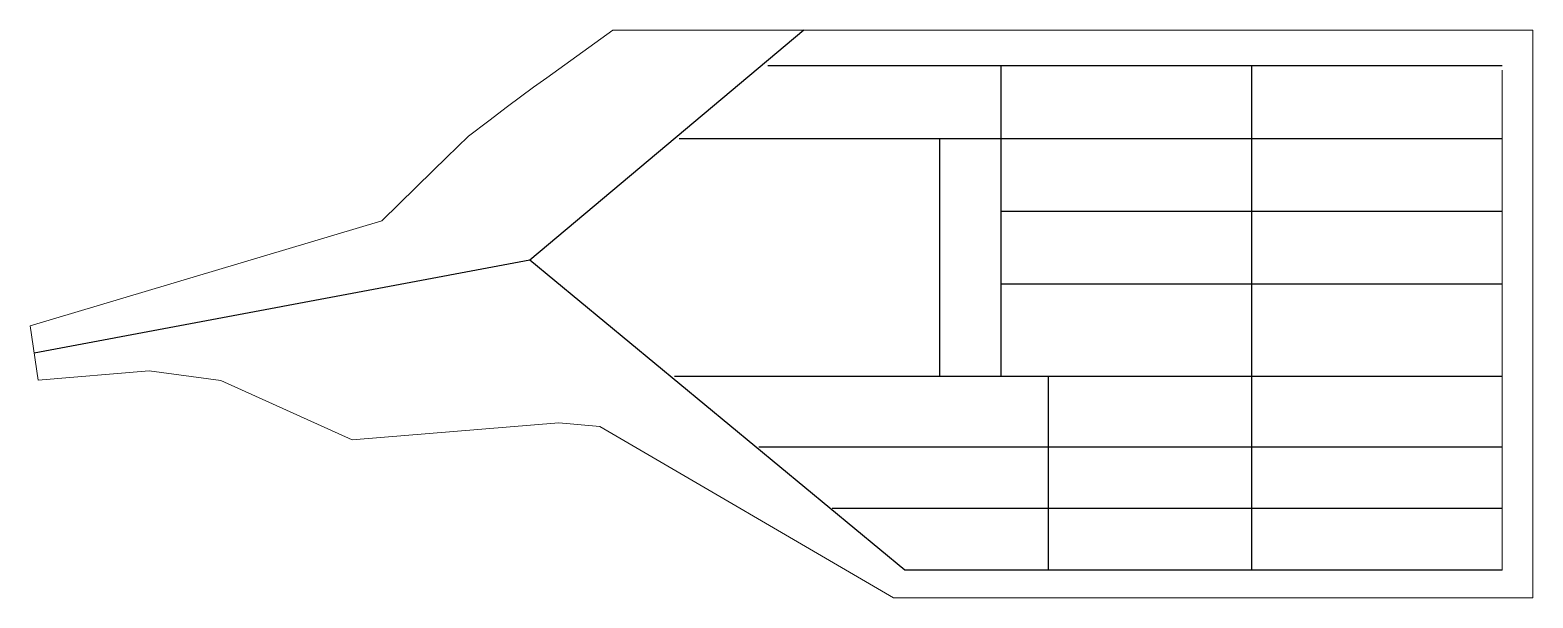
# Model space of a CAD drawing. Header units: feet. Extents: x 748253 to 749306, y 8433216 to 8433613.
import ezdxf

# ---------------------------------------------------------------- set-up
doc = ezdxf.new("R2010")
doc.units = ezdxf.units.FT
doc.header["$MEASUREMENT"] = 0
doc.layers.add('Pena02', color=6, linetype='Continuous')
doc.layers.add('Pena05', color=73, linetype='Continuous')

msp = doc.modelspace()

# ---------------------------------------------------------------- linework, layer by layer
at = {"layer": 'Pena02', "lineweight": 0}
msp.add_lwpolyline([(749305.8, 8433613.3), (749305.8, 8433215.6), (748858.1, 8433215.6), (748652.4, 8433335.6), (748623.7, 8433338.2), (748479, 8433326.4), (748386.9, 8433367.8), (748336.8, 8433374.7), (748259.1, 8433368), (748253.4, 8433406.1), (748499.7, 8433479.6), (748535.7, 8433514.9), (748545.1, 8433524), (748560.5, 8433538.9), (748574.6, 8433549.6), (748587.7, 8433559.7), (748606, 8433573.3), (748615.2, 8433579.8), (748661.4, 8433613.3)], close=True, dxfattribs=at)
at = {"layer": 'Pena05', "linetype": 'Continuous'}
for p, q in [((748795.2, 8433613.1), (748603.3, 8433452)), ((749284.2, 8433588.2), (748770, 8433588.2)), ((748933.2, 8433588.2), (748933.2, 8433370.6)), ((749108.7, 8433588.2), (749108.7, 8433235.1)), ((749284.2, 8433537.2), (748707.9, 8433537.2)), ((748890.2, 8433537.2), (748890.2, 8433370.6)), ((749284.2, 8433486.2), (748933.2, 8433486.2)), ((748603.3, 8433452), (748256.2, 8433387.1)), ((748865.9, 8433235.1), (748603.3, 8433452)), ((749284.2, 8433435.2), (748933.2, 8433435.2)), ((749284.2, 8433370.6), (748704.7, 8433370.6)), ((748966.3, 8433370.6), (748966.3, 8433235.1)), ((749284.2, 8433321.2), (748763.7, 8433321.2)), ((749284.2, 8433278.2), (748815, 8433278.2)), ((749284.2, 8433235.1), (748865.9, 8433235.1))]:
    msp.add_line(p, q, dxfattribs=at)
at = {"layer": 'Pena05', "lineweight": 0}
msp.add_line((749284.2, 8433585.1), (749284.2, 8433235.1), dxfattribs=at)

doc.saveas('drawing.dxf')
